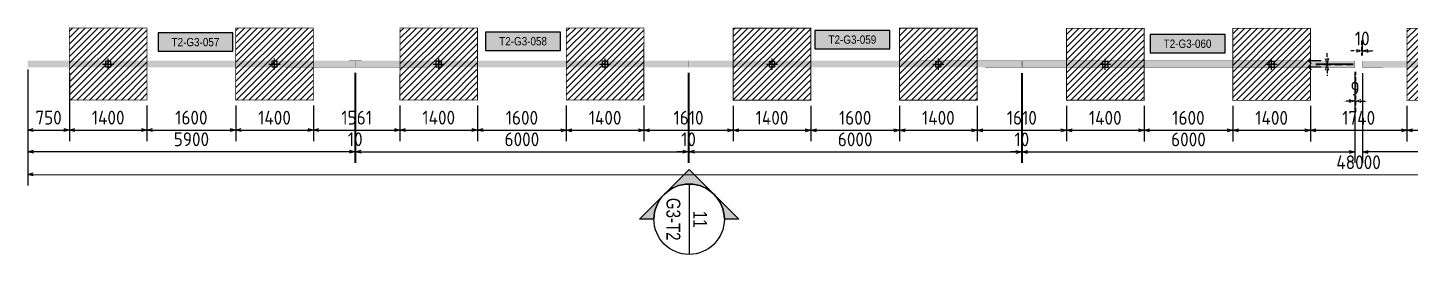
# Model space of a CAD drawing. Header units: centimetres. Extents: x -6122352 to 7132207, y -1694241 to 1947892.
# Drawn here: x 3375899 to 3400833, y 599709 to 603805 of the extents above; entities that cross this region are included whole.
import ezdxf
from ezdxf.enums import TextEntityAlignment as Align

# ---------------------------------------------------------------- set-up
doc = ezdxf.new("R2010")
doc.units = ezdxf.units.CM
doc.header["$MEASUREMENT"] = 0
doc.header["$PDMODE"] = 66
doc.header["$PDSIZE"] = 100
doc.linetypes.add('2. HG-ST XR COL 3A (5V 7V 9V 11V - GF (4M & 5D-E)$0$HIDDEN', pattern=[0.375, 0.25, -0.125])
for name, color, linetype in [('00-MI-DIM', 7, 'Continuous'), ('@MI-FOOTINGS', 7, 'Continuous'), ('@MI-TYPE-02', 6, 'Continuous'), ('PANEL-TAGS', 7, 'Continuous')]:
    doc.layers.add(name, color=color, linetype=linetype)
doc.styles.add('Arial Narrow', font='ARIALN.TTF', dxfattribs={"width": 0.95, "height": 500})
doc.styles.add('PANELTAG_STYLE', font='arial.ttf')
doc.styles.add('Schueco-BEMSTIL', font='isocpeur.ttf', dxfattribs={"width": 0.9})
doc.dimstyles.new('MI- JWC-TXT-2.5 MM', dxfattribs={"dimscale": 1.5, "dimtxt": 2.5, "dimasz": 1, "dimexe": 2, "dimexo": 1, "dimgap": 1, "dimtad": 1, "dimdec": 0, "dimdsep": 46, "dimtxsty": 'Schueco-BEMSTIL', "dimblk": 'OPEN30', "dimcen": 0, "dimdle": 2, "dimclrd": 140, "dimclre": 8, "dimclrt": 40, "dimadec": 0, "dimazin": 2, "dimtfac": 1, "dimtdec": 0, "dimtix": 1, "dimtmove": 2, "dimatfit": 3, "dimldrblk": 'OPEN', "dimfxl": 2, "dimlwd": -1, "dimlwe": -1, "dimarcsym": 0})

# ---------------------------------------------------------------- blocks, each defined once
blk = doc.blocks.new('_Open30')
at = {"color": 0, "linetype": 'ByBlock', "lineweight": -2}
for p, q in [((-1, 0.27), (0, 0)), ((0, 0), (-1, -0.27)), ((0, 0), (-1, 0))]:
    blk.add_line(p, q, dxfattribs=at)
blk = doc.blocks.new('*D1238')
at = {"layer": '00-MI-DIM', "color": 8, "transparency": 16777216}
for p, q in [((436944, -191370), (438571, -191370)), ((436947, -197270), (438570, -197270))]:
    blk.add_line(p, q, dxfattribs=at)
at = {"layer": '00-MI-DIM', "color": 140, "transparency": 16777216}
blk.add_line((438371, -191470), (438370, -197170), dxfattribs=at)
at = {"layer": 'Defpoints', "color": 0, "transparency": 16777216}
for p in [(436844, -191370), (436847, -197270), (438370, -197270)]:
    blk.add_point(p, dxfattribs=at)
at = {"layer": '00-MI-DIM', "color": 140, "transparency": 16777216, "xscale": 100, "yscale": 100, "zscale": 100}
for p, rotation in [((438371, -191370), 89.98973417893167), ((438370, -197270), 269.9897341789317)]:
    blk.add_blockref('_Open30', p, dxfattribs=dict(at, rotation=rotation))
at = {"layer": '00-MI-DIM', "color": 40, "transparency": 16777216, "insert": (438146, -194320), "char_height": 250, "attachment_point": 5, "rotation": 89.9897, "style": 'Schueco-BEMSTIL'}
blk.add_mtext('5900', dxfattribs=at)
blk = doc.blocks.new('_Open')
at = {"color": 0, "linetype": 'ByBlock', "lineweight": -2}
for p, q in [((-1, 0), (0, 0)), ((-1, 0), (0, 0)), ((0, 0), (-1, 0))]:
    blk.add_line(p, q, dxfattribs=at)
blk = doc.blocks.new('*D1239')
at = {"layer": '00-MI-DIM', "color": 140, "transparency": 16777216}
for p, q in [((438371, -191260), (438371, -191160)), ((438371, -191370), (438371, -191360)), ((438371, -191470), (438371, -191570))]:
    blk.add_line(p, q, dxfattribs=at)
at = {"layer": '00-MI-DIM', "color": 8, "transparency": 16777216}
for p, q in [((436944, -191360), (438571, -191360)), ((436944, -191370), (438571, -191370))]:
    blk.add_line(p, q, dxfattribs=at)
at = {"layer": 'Defpoints', "color": 0, "transparency": 16777216}
for p in [(436844, -191360), (436844, -191370), (438371, -191360)]:
    blk.add_point(p, dxfattribs=at)
at = {"layer": '00-MI-DIM', "color": 140, "transparency": 16777216, "xscale": 100, "yscale": 100, "zscale": 100}
for p, rotation in [((438371, -191360), 269.9897341789317), ((438371, -191370), 89.98973417893167)]:
    blk.add_blockref('_Open30', p, dxfattribs=dict(at, rotation=rotation))
at = {"layer": '00-MI-DIM', "color": 40, "transparency": 16777216, "insert": (438146, -191365), "char_height": 250, "attachment_point": 5, "rotation": 89.9897, "style": 'Schueco-BEMSTIL'}
blk.add_mtext('10', dxfattribs=at)
blk = doc.blocks.new('*D1240')
at = {"layer": '00-MI-DIM', "color": 8, "transparency": 16777216}
for p, q in [((436946, -185360), (438572, -185360)), ((436944, -191360), (438571, -191360))]:
    blk.add_line(p, q, dxfattribs=at)
at = {"layer": '00-MI-DIM', "color": 140, "transparency": 16777216}
blk.add_line((438371, -191260), (438372, -185460), dxfattribs=at)
at = {"layer": 'Defpoints', "color": 0, "transparency": 16777216}
for p in [(436846, -185360), (438372, -185360), (436844, -191360)]:
    blk.add_point(p, dxfattribs=at)
at = {"layer": '00-MI-DIM', "color": 140, "transparency": 16777216, "xscale": 100, "yscale": 100, "zscale": 100}
for p, rotation in [((438372, -185360), 89.98973417893167), ((438371, -191360), 269.9897341789317)]:
    blk.add_blockref('_Open30', p, dxfattribs=dict(at, rotation=rotation))
at = {"layer": '00-MI-DIM', "color": 40, "transparency": 16777216, "insert": (438147, -188360), "char_height": 250, "attachment_point": 5, "rotation": 89.9897, "style": 'Schueco-BEMSTIL'}
blk.add_mtext('6000', dxfattribs=at)
blk = doc.blocks.new('*D1241')
at = {"layer": '00-MI-DIM', "color": 140, "transparency": 16777216}
for p, q in [((438372, -185250), (438372, -185150)), ((438372, -185360), (438372, -185350)), ((438372, -185460), (438372, -185560))]:
    blk.add_line(p, q, dxfattribs=at)
at = {"layer": '00-MI-DIM', "color": 8, "transparency": 16777216}
for p, q in [((436946, -185350), (438572, -185350)), ((436946, -185360), (438572, -185360))]:
    blk.add_line(p, q, dxfattribs=at)
at = {"layer": 'Defpoints', "color": 0, "transparency": 16777216}
for p in [(436846, -185350), (436846, -185360), (438372, -185350)]:
    blk.add_point(p, dxfattribs=at)
at = {"layer": '00-MI-DIM', "color": 140, "transparency": 16777216, "xscale": 100, "yscale": 100, "zscale": 100}
for p, rotation in [((438372, -185350), 269.9897341789317), ((438372, -185360), 89.98973417893167)]:
    blk.add_blockref('_Open30', p, dxfattribs=dict(at, rotation=rotation))
at = {"layer": '00-MI-DIM', "color": 40, "transparency": 16777216, "insert": (438147, -185355), "char_height": 250, "attachment_point": 5, "rotation": 89.9897, "style": 'Schueco-BEMSTIL'}
blk.add_mtext('10', dxfattribs=at)
blk = doc.blocks.new('*D1242')
at = {"layer": '00-MI-DIM', "color": 8, "transparency": 16777216}
for p, q in [((436949, -179350), (438573, -179350)), ((436946, -185350), (438572, -185350))]:
    blk.add_line(p, q, dxfattribs=at)
at = {"layer": '00-MI-DIM', "color": 140, "transparency": 16777216}
blk.add_line((438372, -185250), (438373, -179450), dxfattribs=at)
at = {"layer": 'Defpoints', "color": 0, "transparency": 16777216}
for p in [(436849, -179350), (438373, -179350), (436846, -185350)]:
    blk.add_point(p, dxfattribs=at)
at = {"layer": '00-MI-DIM', "color": 140, "transparency": 16777216, "xscale": 100, "yscale": 100, "zscale": 100}
for p, rotation in [((438373, -179350), 89.98973417893167), ((438372, -185350), 269.9897341789317)]:
    blk.add_blockref('_Open30', p, dxfattribs=dict(at, rotation=rotation))
at = {"layer": '00-MI-DIM', "color": 40, "transparency": 16777216, "insert": (438148, -182350), "char_height": 250, "attachment_point": 5, "rotation": 89.9897, "style": 'Schueco-BEMSTIL'}
blk.add_mtext('6000', dxfattribs=at)
blk = doc.blocks.new('*D1243')
at = {"layer": '00-MI-DIM', "color": 140, "transparency": 16777216}
for p, q in [((438373, -179240), (438373, -179140)), ((438373, -179350), (438373, -179340)), ((438373, -179450), (438373, -179550))]:
    blk.add_line(p, q, dxfattribs=at)
at = {"layer": '00-MI-DIM', "color": 8, "transparency": 16777216}
for p, q in [((436949, -179340), (438573, -179340)), ((436949, -179350), (438573, -179350))]:
    blk.add_line(p, q, dxfattribs=at)
at = {"layer": 'Defpoints', "color": 0, "transparency": 16777216}
for p in [(436849, -179340), (436849, -179350), (438373, -179340)]:
    blk.add_point(p, dxfattribs=at)
at = {"layer": '00-MI-DIM', "color": 140, "transparency": 16777216, "xscale": 100, "yscale": 100, "zscale": 100}
for p, rotation in [((438373, -179340), 269.9897341789317), ((438373, -179350), 89.98973417893167)]:
    blk.add_blockref('_Open30', p, dxfattribs=dict(at, rotation=rotation))
at = {"layer": '00-MI-DIM', "color": 40, "transparency": 16777216, "insert": (438148, -179345), "char_height": 250, "attachment_point": 5, "rotation": 89.9897, "style": 'Schueco-BEMSTIL'}
blk.add_mtext('10', dxfattribs=at)
blk = doc.blocks.new('*D1244')
at = {"layer": '00-MI-DIM', "color": 8, "transparency": 16777216}
for p, q in [((436951, -173340), (438574, -173340)), ((436949, -179340), (438573, -179340))]:
    blk.add_line(p, q, dxfattribs=at)
at = {"layer": '00-MI-DIM', "color": 140, "transparency": 16777216}
blk.add_line((438373, -179240), (438374, -173440), dxfattribs=at)
at = {"layer": 'Defpoints', "color": 0, "transparency": 16777216}
for p in [(436851, -173340), (438374, -173340), (436849, -179340)]:
    blk.add_point(p, dxfattribs=at)
at = {"layer": '00-MI-DIM', "color": 140, "transparency": 16777216, "xscale": 100, "yscale": 100, "zscale": 100}
for p, rotation in [((438374, -173340), 89.98973417893167), ((438373, -179340), 269.9897341789317)]:
    blk.add_blockref('_Open30', p, dxfattribs=dict(at, rotation=rotation))
at = {"layer": '00-MI-DIM', "color": 40, "transparency": 16777216, "insert": (438149, -176340), "char_height": 250, "attachment_point": 5, "rotation": 89.9897, "style": 'Schueco-BEMSTIL'}
blk.add_mtext('6000', dxfattribs=at)
blk = doc.blocks.new('*D1245')
at = {"layer": '00-MI-DIM', "color": 8, "transparency": 16777216}
for p, q in [((436952, -167200), (438575, -167201)), ((436951, -173200), (438574, -173201))]:
    blk.add_line(p, q, dxfattribs=at)
at = {"layer": '00-MI-DIM', "color": 140, "transparency": 16777216}
blk.add_line((438375, -167301), (438374, -173101), dxfattribs=at)
at = {"layer": 'Defpoints', "color": 0, "transparency": 16777216}
for p in [(436852, -167200), (436851, -173200), (438374, -173201)]:
    blk.add_point(p, dxfattribs=at)
at = {"layer": '00-MI-DIM', "color": 140, "transparency": 16777216, "xscale": 100, "yscale": 100, "zscale": 100}
for p, rotation in [((438375, -167201), 89.98973417893167), ((438374, -173201), 269.9897341789317)]:
    blk.add_blockref('_Open30', p, dxfattribs=dict(at, rotation=rotation))
at = {"layer": '00-MI-DIM', "color": 40, "transparency": 16777216, "insert": (438150, -170200), "char_height": 250, "attachment_point": 5, "rotation": 89.9897, "style": 'Schueco-BEMSTIL'}
blk.add_mtext('6000', dxfattribs=at)
blk = doc.blocks.new('*D1252')
at = {"layer": '00-MI-DIM', "color": 8, "transparency": 16777216}
for p, q in [((436895, -149271), (438991, -149272)), ((436887, -197272), (438982, -197272))]:
    blk.add_line(p, q, dxfattribs=at)
at = {"layer": '00-MI-DIM', "color": 140, "transparency": 16777216}
blk.add_line((438782, -197172), (438791, -149372), dxfattribs=at)
at = {"layer": 'Defpoints', "color": 0, "transparency": 16777216}
for p in [(436795, -149271), (438791, -149272), (436787, -197272)]:
    blk.add_point(p, dxfattribs=at)
at = {"layer": '00-MI-DIM', "color": 140, "transparency": 16777216, "xscale": 100, "yscale": 100, "zscale": 100}
for p, rotation in [((438791, -149272), 89.98973417893167), ((438782, -197272), 269.9897341789317)]:
    blk.add_blockref('_Open30', p, dxfattribs=dict(at, rotation=rotation))
at = {"layer": '00-MI-DIM', "color": 40, "transparency": 16777216, "insert": (438561, -173272), "char_height": 250, "attachment_point": 5, "rotation": 89.9897, "style": 'Schueco-BEMSTIL'}
blk.add_mtext('48000', dxfattribs=at)
blk = doc.blocks.new('T2-FOOTING PLAN')
at = {"layer": '@MI-FOOTINGS', "transparency": 33554679}
h = blk.add_hatch(dxfattribs=at)
h.set_pattern_fill('ANSI31', color=8, scale=650)
h.paths.add_polyline_path([(-700, 650), (700, 650), (700, -650), (-700, -650)])
at = {"layer": '@MI-FOOTINGS', "color": 160, "true_color": 0x3340f0, "const_width": 15}
blk.add_lwpolyline([(-700, 650), (700, 650), (700, -650), (-700, -650)], close=True, dxfattribs=at)
at = {"layer": '@MI-FOOTINGS', "color": 30}
blk.add_point((0, 0), dxfattribs=at)
blk = doc.blocks.new('*D1219')
at = {"layer": '00-MI-DIM', "color": 8, "transparency": 16777216}
for p, q in [((436946, -196521), (438180, -196521)), ((436887, -197271), (438180, -197271))]:
    blk.add_line(p, q, dxfattribs=at)
at = {"layer": '00-MI-DIM', "color": 140, "transparency": 16777216}
blk.add_line((437980, -197171), (437980, -196621), dxfattribs=at)
at = {"layer": 'Defpoints', "color": 0, "transparency": 16777216}
for p in [(436846, -196521), (437980, -196521), (436787, -197271)]:
    blk.add_point(p, dxfattribs=at)
at = {"layer": '00-MI-DIM', "color": 140, "transparency": 16777216, "xscale": 100, "yscale": 100, "zscale": 100}
for p, rotation in [((437980, -196521), 89.98973417893167), ((437980, -197271), 269.9897341789317)]:
    blk.add_blockref('_Open30', p, dxfattribs=dict(at, rotation=rotation))
at = {"layer": '00-MI-DIM', "color": 40, "transparency": 16777216, "insert": (437755, -196896), "char_height": 250, "attachment_point": 5, "rotation": 89.9897, "style": 'Schueco-BEMSTIL'}
blk.add_mtext('750', dxfattribs=at)
blk = doc.blocks.new('*D1220')
at = {"layer": '00-MI-DIM', "color": 8, "transparency": 16777216}
for p, q in [((437537, -195121), (438180, -195121)), ((436946, -196521), (438180, -196521))]:
    blk.add_line(p, q, dxfattribs=at)
at = {"layer": '00-MI-DIM', "color": 140, "transparency": 16777216}
blk.add_line((437980, -196421), (437980, -195221), dxfattribs=at)
at = {"layer": 'Defpoints', "color": 0, "transparency": 16777216}
for p in [(437437, -195121), (437980, -195121), (436846, -196521)]:
    blk.add_point(p, dxfattribs=at)
at = {"layer": '00-MI-DIM', "color": 140, "transparency": 16777216, "xscale": 100, "yscale": 100, "zscale": 100}
for p, rotation in [((437980, -195121), 89.98973417893167), ((437980, -196521), 269.9897341789317)]:
    blk.add_blockref('_Open30', p, dxfattribs=dict(at, rotation=rotation))
at = {"layer": '00-MI-DIM', "color": 40, "transparency": 16777216, "insert": (437755, -195821), "char_height": 250, "attachment_point": 5, "rotation": 89.9897, "style": 'Schueco-BEMSTIL'}
blk.add_mtext('1400', dxfattribs=at)
blk = doc.blocks.new('*D1221')
at = {"layer": '00-MI-DIM', "color": 8, "transparency": 16777216}
for p, q in [((437537, -193521), (438181, -193521)), ((437537, -195121), (438180, -195121))]:
    blk.add_line(p, q, dxfattribs=at)
at = {"layer": '00-MI-DIM', "color": 140, "transparency": 16777216}
blk.add_line((437980, -195021), (437981, -193621), dxfattribs=at)
at = {"layer": 'Defpoints', "color": 0, "transparency": 16777216}
for p in [(437437, -193521), (437981, -193521), (437437, -195121)]:
    blk.add_point(p, dxfattribs=at)
at = {"layer": '00-MI-DIM', "color": 140, "transparency": 16777216, "xscale": 100, "yscale": 100, "zscale": 100}
for p, rotation in [((437981, -193521), 89.98973417893167), ((437980, -195121), 269.9897341789317)]:
    blk.add_blockref('_Open30', p, dxfattribs=dict(at, rotation=rotation))
at = {"layer": '00-MI-DIM', "color": 40, "transparency": 16777216, "insert": (437755, -194321), "char_height": 250, "attachment_point": 5, "rotation": 89.9897, "style": 'Schueco-BEMSTIL'}
blk.add_mtext('1600', dxfattribs=at)
blk = doc.blocks.new('*D1222')
at = {"layer": '00-MI-DIM', "color": 8, "transparency": 16777216}
for p, q in [((437537, -192121), (438181, -192121)), ((437537, -193521), (438181, -193521))]:
    blk.add_line(p, q, dxfattribs=at)
at = {"layer": '00-MI-DIM', "color": 140, "transparency": 16777216}
blk.add_line((437981, -193421), (437981, -192221), dxfattribs=at)
at = {"layer": 'Defpoints', "color": 0, "transparency": 16777216}
for p in [(437437, -192121), (437981, -192121), (437437, -193521)]:
    blk.add_point(p, dxfattribs=at)
at = {"layer": '00-MI-DIM', "color": 140, "transparency": 16777216, "xscale": 100, "yscale": 100, "zscale": 100}
for p, rotation in [((437981, -192121), 89.98973417893167), ((437981, -193521), 269.9897341789317)]:
    blk.add_blockref('_Open30', p, dxfattribs=dict(at, rotation=rotation))
at = {"layer": '00-MI-DIM', "color": 40, "transparency": 16777216, "insert": (437756, -192821), "char_height": 250, "attachment_point": 5, "rotation": 89.9897, "style": 'Schueco-BEMSTIL'}
blk.add_mtext('1400', dxfattribs=at)
blk = doc.blocks.new('*D1223')
at = {"layer": '00-MI-DIM', "color": 8, "transparency": 16777216}
for p, q in [((437537, -190560), (438181, -190560)), ((437537, -192121), (438181, -192121))]:
    blk.add_line(p, q, dxfattribs=at)
at = {"layer": '00-MI-DIM', "color": 140, "transparency": 16777216}
blk.add_line((437981, -192021), (437981, -190660), dxfattribs=at)
at = {"layer": 'Defpoints', "color": 0, "transparency": 16777216}
for p in [(437437, -190560), (437981, -190560), (437437, -192121)]:
    blk.add_point(p, dxfattribs=at)
at = {"layer": '00-MI-DIM', "color": 140, "transparency": 16777216, "xscale": 100, "yscale": 100, "zscale": 100}
for p, rotation in [((437981, -190560), 89.98973417893167), ((437981, -192121), 269.9897341789317)]:
    blk.add_blockref('_Open30', p, dxfattribs=dict(at, rotation=rotation))
at = {"layer": '00-MI-DIM', "color": 40, "transparency": 16777216, "insert": (437756, -191340), "char_height": 250, "attachment_point": 5, "rotation": 89.9897, "style": 'Schueco-BEMSTIL'}
blk.add_mtext('1561', dxfattribs=at)
blk = doc.blocks.new('*D1224')
at = {"layer": '00-MI-DIM', "color": 8, "transparency": 16777216}
for p, q in [((437537, -189160), (438180, -189160)), ((437537, -190560), (438180, -190560))]:
    blk.add_line(p, q, dxfattribs=at)
at = {"layer": '00-MI-DIM', "color": 140, "transparency": 16777216}
blk.add_line((437980, -190460), (437980, -189260), dxfattribs=at)
at = {"layer": 'Defpoints', "color": 0, "transparency": 16777216}
for p in [(437437, -189160), (437980, -189160), (437437, -190560)]:
    blk.add_point(p, dxfattribs=at)
at = {"layer": '00-MI-DIM', "color": 140, "transparency": 16777216, "xscale": 100, "yscale": 100, "zscale": 100}
for p, rotation in [((437980, -189160), 89.98973417893167), ((437980, -190560), 269.9897341789317)]:
    blk.add_blockref('_Open30', p, dxfattribs=dict(at, rotation=rotation))
at = {"layer": '00-MI-DIM', "color": 40, "transparency": 16777216, "insert": (437755, -189860), "char_height": 250, "attachment_point": 5, "rotation": 89.9897, "style": 'Schueco-BEMSTIL'}
blk.add_mtext('1400', dxfattribs=at)
blk = doc.blocks.new('*D1225')
at = {"layer": '00-MI-DIM', "color": 8, "transparency": 16777216}
for p, q in [((437537, -187560), (438182, -187560)), ((437537, -189160), (438181, -189160))]:
    blk.add_line(p, q, dxfattribs=at)
at = {"layer": '00-MI-DIM', "color": 140, "transparency": 16777216}
blk.add_line((437981, -189060), (437982, -187660), dxfattribs=at)
at = {"layer": 'Defpoints', "color": 0, "transparency": 16777216}
for p in [(437437, -187560), (437982, -187560), (437437, -189160)]:
    blk.add_point(p, dxfattribs=at)
at = {"layer": '00-MI-DIM', "color": 140, "transparency": 16777216, "xscale": 100, "yscale": 100, "zscale": 100}
for p, rotation in [((437982, -187560), 89.98973417893167), ((437981, -189160), 269.9897341789317)]:
    blk.add_blockref('_Open30', p, dxfattribs=dict(at, rotation=rotation))
at = {"layer": '00-MI-DIM', "color": 40, "transparency": 16777216, "insert": (437757, -188360), "char_height": 250, "attachment_point": 5, "rotation": 89.9897, "style": 'Schueco-BEMSTIL'}
blk.add_mtext('1600', dxfattribs=at)
blk = doc.blocks.new('*D1226')
at = {"layer": '00-MI-DIM', "color": 8, "transparency": 16777216}
for p, q in [((437537, -186160), (438182, -186160)), ((437537, -187560), (438182, -187560))]:
    blk.add_line(p, q, dxfattribs=at)
at = {"layer": '00-MI-DIM', "color": 140, "transparency": 16777216}
blk.add_line((437982, -187460), (437982, -186260), dxfattribs=at)
at = {"layer": 'Defpoints', "color": 0, "transparency": 16777216}
for p in [(437437, -186160), (437982, -186160), (437437, -187560)]:
    blk.add_point(p, dxfattribs=at)
at = {"layer": '00-MI-DIM', "color": 140, "transparency": 16777216, "xscale": 100, "yscale": 100, "zscale": 100}
for p, rotation in [((437982, -186160), 89.98973417893167), ((437982, -187560), 269.9897341789317)]:
    blk.add_blockref('_Open30', p, dxfattribs=dict(at, rotation=rotation))
at = {"layer": '00-MI-DIM', "color": 40, "transparency": 16777216, "insert": (437757, -186860), "char_height": 250, "attachment_point": 5, "rotation": 89.9897, "style": 'Schueco-BEMSTIL'}
blk.add_mtext('1400', dxfattribs=at)
blk = doc.blocks.new('*D1227')
at = {"layer": '00-MI-DIM', "color": 8, "transparency": 16777216}
for p, q in [((437539, -184550), (438182, -184550)), ((437537, -186160), (438182, -186160))]:
    blk.add_line(p, q, dxfattribs=at)
at = {"layer": '00-MI-DIM', "color": 140, "transparency": 16777216}
blk.add_line((437982, -186060), (437982, -184650), dxfattribs=at)
at = {"layer": 'Defpoints', "color": 0, "transparency": 16777216}
for p in [(437439, -184550), (437982, -184550), (437437, -186160)]:
    blk.add_point(p, dxfattribs=at)
at = {"layer": '00-MI-DIM', "color": 140, "transparency": 16777216, "xscale": 100, "yscale": 100, "zscale": 100}
for p, rotation in [((437982, -184550), 89.98973417893167), ((437982, -186160), 269.9897341789317)]:
    blk.add_blockref('_Open30', p, dxfattribs=dict(at, rotation=rotation))
at = {"layer": '00-MI-DIM', "color": 40, "transparency": 16777216, "insert": (437757, -185355), "char_height": 250, "attachment_point": 5, "rotation": 89.9897, "style": 'Schueco-BEMSTIL'}
blk.add_mtext('1610', dxfattribs=at)
blk = doc.blocks.new('*D1228')
at = {"layer": '00-MI-DIM', "color": 8, "transparency": 16777216}
for p, q in [((437539, -183150), (438182, -183150)), ((437539, -184550), (438182, -184550))]:
    blk.add_line(p, q, dxfattribs=at)
at = {"layer": '00-MI-DIM', "color": 140, "transparency": 16777216}
blk.add_line((437982, -184450), (437982, -183250), dxfattribs=at)
at = {"layer": 'Defpoints', "color": 0, "transparency": 16777216}
for p in [(437439, -183150), (437982, -183150), (437439, -184550)]:
    blk.add_point(p, dxfattribs=at)
at = {"layer": '00-MI-DIM', "color": 140, "transparency": 16777216, "xscale": 100, "yscale": 100, "zscale": 100}
for p, rotation in [((437982, -183150), 89.98973417893167), ((437982, -184550), 269.9897341789317)]:
    blk.add_blockref('_Open30', p, dxfattribs=dict(at, rotation=rotation))
at = {"layer": '00-MI-DIM', "color": 40, "transparency": 16777216, "insert": (437757, -183850), "char_height": 250, "attachment_point": 5, "rotation": 89.9897, "style": 'Schueco-BEMSTIL'}
blk.add_mtext('1400', dxfattribs=at)
blk = doc.blocks.new('*D1229')
at = {"layer": '00-MI-DIM', "color": 8, "transparency": 16777216}
for p, q in [((437539, -181550), (438183, -181550)), ((437539, -183150), (438182, -183150))]:
    blk.add_line(p, q, dxfattribs=at)
at = {"layer": '00-MI-DIM', "color": 140, "transparency": 16777216}
blk.add_line((437982, -183050), (437983, -181650), dxfattribs=at)
at = {"layer": 'Defpoints', "color": 0, "transparency": 16777216}
for p in [(437439, -181550), (437983, -181550), (437439, -183150)]:
    blk.add_point(p, dxfattribs=at)
at = {"layer": '00-MI-DIM', "color": 140, "transparency": 16777216, "xscale": 100, "yscale": 100, "zscale": 100}
for p, rotation in [((437983, -181550), 89.98973417893167), ((437982, -183150), 269.9897341789317)]:
    blk.add_blockref('_Open30', p, dxfattribs=dict(at, rotation=rotation))
at = {"layer": '00-MI-DIM', "color": 40, "transparency": 16777216, "insert": (437758, -182350), "char_height": 250, "attachment_point": 5, "rotation": 89.9897, "style": 'Schueco-BEMSTIL'}
blk.add_mtext('1600', dxfattribs=at)
blk = doc.blocks.new('*D1230')
at = {"layer": '00-MI-DIM', "color": 8, "transparency": 16777216}
for p, q in [((437540, -180150), (438183, -180150)), ((437539, -181550), (438183, -181550))]:
    blk.add_line(p, q, dxfattribs=at)
at = {"layer": '00-MI-DIM', "color": 140, "transparency": 16777216}
blk.add_line((437983, -181450), (437983, -180250), dxfattribs=at)
at = {"layer": 'Defpoints', "color": 0, "transparency": 16777216}
for p in [(437440, -180150), (437983, -180150), (437439, -181550)]:
    blk.add_point(p, dxfattribs=at)
at = {"layer": '00-MI-DIM', "color": 140, "transparency": 16777216, "xscale": 100, "yscale": 100, "zscale": 100}
for p, rotation in [((437983, -180150), 89.98973417893167), ((437983, -181550), 269.9897341789317)]:
    blk.add_blockref('_Open30', p, dxfattribs=dict(at, rotation=rotation))
at = {"layer": '00-MI-DIM', "color": 40, "transparency": 16777216, "insert": (437758, -180850), "char_height": 250, "attachment_point": 5, "rotation": 89.9897, "style": 'Schueco-BEMSTIL'}
blk.add_mtext('1400', dxfattribs=at)
blk = doc.blocks.new('*D1231')
at = {"layer": '00-MI-DIM', "color": 8, "transparency": 16777216}
for p, q in [((437541, -178540), (438183, -178540)), ((437540, -180150), (438183, -180150))]:
    blk.add_line(p, q, dxfattribs=at)
at = {"layer": '00-MI-DIM', "color": 140, "transparency": 16777216}
blk.add_line((437983, -180050), (437983, -178640), dxfattribs=at)
at = {"layer": 'Defpoints', "color": 0, "transparency": 16777216}
for p in [(437441, -178540), (437983, -178540), (437440, -180150)]:
    blk.add_point(p, dxfattribs=at)
at = {"layer": '00-MI-DIM', "color": 140, "transparency": 16777216, "xscale": 100, "yscale": 100, "zscale": 100}
for p, rotation in [((437983, -178540), 89.98973417893167), ((437983, -180150), 269.9897341789317)]:
    blk.add_blockref('_Open30', p, dxfattribs=dict(at, rotation=rotation))
at = {"layer": '00-MI-DIM', "color": 40, "transparency": 16777216, "insert": (437758, -179345), "char_height": 250, "attachment_point": 5, "rotation": 89.9897, "style": 'Schueco-BEMSTIL'}
blk.add_mtext('1610', dxfattribs=at)
blk = doc.blocks.new('*D1232')
at = {"layer": '00-MI-DIM', "color": 8, "transparency": 16777216}
for p, q in [((437541, -177140), (438184, -177140)), ((437541, -178540), (438183, -178540))]:
    blk.add_line(p, q, dxfattribs=at)
at = {"layer": '00-MI-DIM', "color": 140, "transparency": 16777216}
blk.add_line((437983, -178440), (437984, -177240), dxfattribs=at)
at = {"layer": 'Defpoints', "color": 0, "transparency": 16777216}
for p in [(437441, -177140), (437984, -177140), (437441, -178540)]:
    blk.add_point(p, dxfattribs=at)
at = {"layer": '00-MI-DIM', "color": 140, "transparency": 16777216, "xscale": 100, "yscale": 100, "zscale": 100}
for p, rotation in [((437984, -177140), 89.98973417893167), ((437983, -178540), 269.9897341789317)]:
    blk.add_blockref('_Open30', p, dxfattribs=dict(at, rotation=rotation))
at = {"layer": '00-MI-DIM', "color": 40, "transparency": 16777216, "insert": (437758, -177840), "char_height": 250, "attachment_point": 5, "rotation": 89.9897, "style": 'Schueco-BEMSTIL'}
blk.add_mtext('1400', dxfattribs=at)
blk = doc.blocks.new('*D1233')
at = {"layer": '00-MI-DIM', "color": 8, "transparency": 16777216}
for p, q in [((437541, -175540), (438184, -175540)), ((437541, -177140), (438184, -177140))]:
    blk.add_line(p, q, dxfattribs=at)
at = {"layer": '00-MI-DIM', "color": 140, "transparency": 16777216}
blk.add_line((437984, -177040), (437984, -175640), dxfattribs=at)
at = {"layer": 'Defpoints', "color": 0, "transparency": 16777216}
for p in [(437441, -175540), (437984, -175540), (437441, -177140)]:
    blk.add_point(p, dxfattribs=at)
at = {"layer": '00-MI-DIM', "color": 140, "transparency": 16777216, "xscale": 100, "yscale": 100, "zscale": 100}
for p, rotation in [((437984, -175540), 89.98973417893167), ((437984, -177140), 269.9897341789317)]:
    blk.add_blockref('_Open30', p, dxfattribs=dict(at, rotation=rotation))
at = {"layer": '00-MI-DIM', "color": 40, "transparency": 16777216, "insert": (437759, -176340), "char_height": 250, "attachment_point": 5, "rotation": 89.9897, "style": 'Schueco-BEMSTIL'}
blk.add_mtext('1600', dxfattribs=at)
blk = doc.blocks.new('*D1234')
at = {"layer": '00-MI-DIM', "color": 8, "transparency": 16777216}
for p, q in [((437542, -174140), (438184, -174140)), ((437541, -175540), (438184, -175540))]:
    blk.add_line(p, q, dxfattribs=at)
at = {"layer": '00-MI-DIM', "color": 140, "transparency": 16777216}
blk.add_line((437984, -175440), (437984, -174240), dxfattribs=at)
at = {"layer": 'Defpoints', "color": 0, "transparency": 16777216}
for p in [(437442, -174140), (437984, -174140), (437441, -175540)]:
    blk.add_point(p, dxfattribs=at)
at = {"layer": '00-MI-DIM', "color": 140, "transparency": 16777216, "xscale": 100, "yscale": 100, "zscale": 100}
for p, rotation in [((437984, -174140), 89.98973417893167), ((437984, -175540), 269.9897341789317)]:
    blk.add_blockref('_Open30', p, dxfattribs=dict(at, rotation=rotation))
at = {"layer": '00-MI-DIM', "color": 40, "transparency": 16777216, "insert": (437759, -174840), "char_height": 250, "attachment_point": 5, "rotation": 89.9897, "style": 'Schueco-BEMSTIL'}
blk.add_mtext('1400', dxfattribs=at)
blk = doc.blocks.new('*D1235')
at = {"layer": '00-MI-DIM', "color": 8, "transparency": 16777216}
for p, q in [((437543, -172400), (438184, -172400)), ((437542, -174140), (438184, -174140))]:
    blk.add_line(p, q, dxfattribs=at)
at = {"layer": '00-MI-DIM', "color": 140, "transparency": 16777216}
blk.add_line((437984, -174040), (437984, -172500), dxfattribs=at)
at = {"layer": 'Defpoints', "color": 0, "transparency": 16777216}
for p in [(437443, -172400), (437984, -172400), (437442, -174140)]:
    blk.add_point(p, dxfattribs=at)
at = {"layer": '00-MI-DIM', "color": 140, "transparency": 16777216, "xscale": 100, "yscale": 100, "zscale": 100}
for p, rotation in [((437984, -172400), 89.98973417893167), ((437984, -174140), 269.9897341789317)]:
    blk.add_blockref('_Open30', p, dxfattribs=dict(at, rotation=rotation))
at = {"layer": '00-MI-DIM', "color": 40, "transparency": 16777216, "insert": (437759, -173270), "char_height": 250, "attachment_point": 5, "rotation": 89.9897, "style": 'Schueco-BEMSTIL'}
blk.add_mtext('1740', dxfattribs=at)
blk = doc.blocks.new('*D1236')
at = {"layer": '00-MI-DIM', "color": 8, "transparency": 16777216}
for p, q in [((437543, -171000), (438185, -171000)), ((437543, -172400), (438184, -172400))]:
    blk.add_line(p, q, dxfattribs=at)
at = {"layer": '00-MI-DIM', "color": 140, "transparency": 16777216}
blk.add_line((437984, -172300), (437985, -171100), dxfattribs=at)
at = {"layer": 'Defpoints', "color": 0, "transparency": 16777216}
for p in [(437443, -171000), (437985, -171000), (437443, -172400)]:
    blk.add_point(p, dxfattribs=at)
at = {"layer": '00-MI-DIM', "color": 140, "transparency": 16777216, "xscale": 100, "yscale": 100, "zscale": 100}
for p, rotation in [((437985, -171000), 89.98973417893167), ((437984, -172400), 269.9897341789317)]:
    blk.add_blockref('_Open30', p, dxfattribs=dict(at, rotation=rotation))
at = {"layer": '00-MI-DIM', "color": 40, "transparency": 16777216, "insert": (437760, -171700), "char_height": 250, "attachment_point": 5, "rotation": 89.9897, "style": 'Schueco-BEMSTIL'}
blk.add_mtext('1400', dxfattribs=at)
blk = doc.blocks.new('*D1999')
at = {"layer": 'Defpoints', "color": 0, "linetype": '2. HG-ST XR COL 3A (5V 7V 9V 11V - GF (4M & 5D-E)$0$HIDDEN', "transparency": 16777216}
for p in [(3399331, 603136), (3399901, 603146), (3399901, 603136)]:
    blk.add_point(p, dxfattribs=at)
at = {"layer": 'PANEL-TAGS', "color": 140, "linetype": '2. HG-ST XR COL 3A (5V 7V 9V 11V - GF (4M & 5D-E)$0$HIDDEN', "transparency": 16777216}
for p, q in [((3399331, 603246), (3399331, 603346)), ((3399331, 603146), (3399331, 603136)), ((3399331, 603036), (3399331, 602936))]:
    blk.add_line(p, q, dxfattribs=at)
at = {"layer": 'PANEL-TAGS', "color": 8, "transparency": 16777216}
blk.add_line((3399801, 603146), (3399131, 603146), dxfattribs=at)
at = {"layer": 'PANEL-TAGS', "color": 8, "linetype": '2. HG-ST XR COL 3A (5V 7V 9V 11V - GF (4M & 5D-E)$0$HIDDEN', "transparency": 16777216}
blk.add_line((3399801, 603136), (3399131, 603136), dxfattribs=at)
at = {"layer": 'PANEL-TAGS', "color": 140, "linetype": '2. HG-ST XR COL 3A (5V 7V 9V 11V - GF (4M & 5D-E)$0$HIDDEN', "transparency": 16777216, "xscale": 100, "yscale": 100, "zscale": 100}
for p, rotation in [((3399331, 603146), 270), ((3399331, 603136), 90)]:
    blk.add_blockref('_Open30', p, dxfattribs=dict(at, rotation=rotation))
at = {"layer": 'PANEL-TAGS', "color": 40, "linetype": '2. HG-ST XR COL 3A (5V 7V 9V 11V - GF (4M & 5D-E)$0$HIDDEN', "transparency": 16777216, "insert": (3399106, 603141), "char_height": 250, "attachment_point": 5, "rotation": 90, "style": 'Schueco-BEMSTIL'}
blk.add_mtext('11', dxfattribs=at)
blk = doc.blocks.new('*D2000')
at = {"layer": 'Defpoints', "color": 0, "linetype": '2. HG-ST XR COL 3A (5V 7V 9V 11V - GF (4M & 5D-E)$0$HIDDEN', "transparency": 16777216}
for p in [(3399961, 603385), (3399961, 603203), (3399971, 603203)]:
    blk.add_point(p, dxfattribs=at)
at = {"layer": 'PANEL-TAGS', "color": 8, "linetype": '2. HG-ST XR COL 3A (5V 7V 9V 11V - GF (4M & 5D-E)$0$HIDDEN', "transparency": 16777216}
blk.add_line((3399961, 603303), (3399961, 603585), dxfattribs=at)
at = {"layer": 'PANEL-TAGS', "color": 8, "transparency": 16777216}
blk.add_line((3399971, 603303), (3399971, 603585), dxfattribs=at)
at = {"layer": 'PANEL-TAGS', "color": 140, "linetype": '2. HG-ST XR COL 3A (5V 7V 9V 11V - GF (4M & 5D-E)$0$HIDDEN', "transparency": 16777216}
for p, q in [((3399861, 603385), (3399761, 603385)), ((3399971, 603385), (3399961, 603385)), ((3400071, 603385), (3400171, 603385))]:
    blk.add_line(p, q, dxfattribs=at)
at = {"layer": 'PANEL-TAGS', "color": 140, "linetype": '2. HG-ST XR COL 3A (5V 7V 9V 11V - GF (4M & 5D-E)$0$HIDDEN', "transparency": 16777216, "xscale": 100, "yscale": 100, "zscale": 100}
blk.add_blockref('_Open30', (3399961, 603385), dxfattribs=at)
at = {"layer": 'PANEL-TAGS', "color": 140, "linetype": '2. HG-ST XR COL 3A (5V 7V 9V 11V - GF (4M & 5D-E)$0$HIDDEN', "transparency": 16777216, "xscale": 100, "yscale": 100, "zscale": 100, "rotation": 180}
blk.add_blockref('_Open30', (3399971, 603385), dxfattribs=at)
at = {"layer": 'PANEL-TAGS', "color": 40, "linetype": '2. HG-ST XR COL 3A (5V 7V 9V 11V - GF (4M & 5D-E)$0$HIDDEN', "transparency": 16777216, "insert": (3399966, 603610), "char_height": 250, "attachment_point": 5, "style": 'Schueco-BEMSTIL'}
blk.add_mtext('10', dxfattribs=at)
blk = doc.blocks.new('*D2001')
at = {"layer": 'Defpoints', "color": 0, "linetype": '2. HG-ST XR COL 3A (5V 7V 9V 11V - GF (4M & 5D-E)$0$HIDDEN', "transparency": 16777216}
for p in [(3399832, 603104), (3399841, 603104), (3399841, 602479)]:
    blk.add_point(p, dxfattribs=at)
at = {"layer": 'PANEL-TAGS', "color": 8, "transparency": 16777216}
blk.add_line((3399832, 603004), (3399832, 602279), dxfattribs=at)
at = {"layer": 'PANEL-TAGS', "color": 8, "linetype": '2. HG-ST XR COL 3A (5V 7V 9V 11V - GF (4M & 5D-E)$0$HIDDEN', "transparency": 16777216}
blk.add_line((3399841, 603004), (3399841, 602279), dxfattribs=at)
at = {"layer": 'PANEL-TAGS', "color": 140, "linetype": '2. HG-ST XR COL 3A (5V 7V 9V 11V - GF (4M & 5D-E)$0$HIDDEN', "transparency": 16777216}
for p, q in [((3399732, 602479), (3399632, 602479)), ((3399832, 602479), (3399841, 602479)), ((3399941, 602479), (3400041, 602479))]:
    blk.add_line(p, q, dxfattribs=at)
at = {"layer": 'PANEL-TAGS', "color": 140, "linetype": '2. HG-ST XR COL 3A (5V 7V 9V 11V - GF (4M & 5D-E)$0$HIDDEN', "transparency": 16777216, "xscale": 100, "yscale": 100, "zscale": 100}
blk.add_blockref('_Open30', (3399832, 602479), dxfattribs=at)
at = {"layer": 'PANEL-TAGS', "color": 140, "linetype": '2. HG-ST XR COL 3A (5V 7V 9V 11V - GF (4M & 5D-E)$0$HIDDEN', "transparency": 16777216, "xscale": 100, "yscale": 100, "zscale": 100, "rotation": 180}
blk.add_blockref('_Open30', (3399841, 602479), dxfattribs=at)
at = {"layer": 'PANEL-TAGS', "color": 40, "linetype": '2. HG-ST XR COL 3A (5V 7V 9V 11V - GF (4M & 5D-E)$0$HIDDEN', "transparency": 16777216, "insert": (3399836, 602704), "char_height": 250, "attachment_point": 5, "style": 'Schueco-BEMSTIL'}
blk.add_mtext('9', dxfattribs=at)
blk = doc.blocks.new('*U1871')
h = blk.add_hatch(color=94)
edge = h.paths.add_edge_path()
edge.add_line((0, -6.35), (0, -8.98))
edge.add_line((0, -8.98), (-8.98, 0))
edge.add_line((-8.98, 0), (0, 8.98))
edge.add_line((0, 8.98), (0, 6.35))
edge.add_arc((0, 0), 6.35, 90, 270)
at = {"color": 94}
blk.add_line((-6.35, 0), (6.35, 0), dxfattribs=at)
for points in [[(0, -6.35), (0, -8.98), (-8.98, 0), (0, 8.98), (0, 6.35, 1)], [(-4.49, 4.49, 0.414214), (-4.49, -4.49), (-8.98, 0), (-4.49, 4.49)]]:
    blk.add_lwpolyline(points, format="xyb", close=True)
blk.add_circle((0, 0), 6.35, dxfattribs=at)
at = {"style": 'Arial Narrow', "width": 0.95, "flags": 8}
blk.add_attdef('VIEWNUMBER', text='', height=2.5, dxfattribs=at).set_placement((0, 0), align=Align.BOTTOM_CENTER)
blk.add_attdef('SHEETNUMBER', text='', height=2.5, dxfattribs=at).set_placement((0, -1.59), align=Align.TOP_CENTER)
blk = doc.blocks.new('PANELTAG')
at = {"layer": 'PANEL-TAGS', "color": 1}
blk.add_lwpolyline([(-13.5, -3.3), (13.5, -3.3), (13.5, 3.3), (-13.5, 3.3)], close=True, dxfattribs=at)
at = {"layer": 'PANEL-TAGS', "color": 40, "true_color": 0xffd700}
blk.add_solid([(-13.5, -3.3), (13.5, -3.3), (-13.5, 3.3), (13.5, 3.3)], dxfattribs=at)
at = {"layer": 'PANEL-TAGS', "color": 5, "style": 'PANELTAG_STYLE', "width": 0.85}
blk.add_attdef('TAGNO', text='', height=3, dxfattribs=at).set_placement((0, 0), align=Align.MIDDLE)
blk = doc.blocks.new('T2-PARTITION WALL')
at = {"layer": '@MI-TYPE-02'}
h = blk.add_hatch(color=256, dxfattribs=at)
h.dxf.hatch_style = 1
h.paths.add_polyline_path([(-71, -42098.6), (-68.9, -48000.4), (51.1, -48000.4), (49, -42098.6)])
h.paths.add_polyline_path([(-68.9, -36088.6), (-71, -42088.6), (49, -42088.6), (51.1, -36088.6)])
h.paths.add_polyline_path([(-66.8, -30078.6), (-68.9, -36078.6), (51.1, -36078.6), (53.2, -30078.6)])
h.paths.add_polyline_path([(-64.6, -24068.6), (-66.8, -30068.6), (53.2, -30068.6), (55.4, -24068.6)])
h.paths.add_polyline_path([(-64.6, -23929), (-63.5, -17929), (56.5, -17929.1), (55.4, -23929.1)])
h.paths.add_polyline_path([(-63.5, -17919), (-62.4, -11919), (57.6, -11919.1), (56.5, -17919.1)])
h.paths.add_polyline_path([(-62.4, -11909), (-61.4, -5909), (58.6, -5909.1), (57.6, -11909.1)])
h.paths.add_polyline_path([(-61.4, -5899), (-60, 0), (60, 0), (58.6, -5899.1)])
at = {"layer": '@MI-TYPE-02', "const_width": 2.5}
for points in [[(-64.6, -23929), (-63.5, -17929), (56.5, -17929.1), (55.4, -23929.1)], [(-64.6, -24068.6), (-66.8, -30068.6), (53.2, -30068.6), (55.4, -24068.6)], [(-66.8, -30078.6), (-68.9, -36078.6), (51.1, -36078.6), (53.2, -30078.6)], [(-68.9, -36088.6), (-71, -42088.6), (49, -42088.6), (51.1, -36088.6)], [(-71, -42098.6), (-68.9, -48000.4), (51.1, -48000.4), (49, -42098.6)]]:
    blk.add_lwpolyline(points, close=True, dxfattribs=at)
at = {"layer": '@MI-FOOTINGS', "rotation": 89.98973417812736}
for p in [(-2.7, -22429.1), (-3.8, -25568.6), (-4.4, -28568.6), (-6, -31578.6), (-6.5, -34578.6), (-8.1, -37588.6), (-8.6, -40588.6), (-8.1, -43549.5), (-8.6, -46549.5)]:
    blk.add_blockref('T2-FOOTING PLAN', p, dxfattribs=at)
at = {"layer": '00-MI-DIM'}
for base, p1, p2, picture, middle, set_off in [((1995.4, -0.4), (-8.9, -48000.4), (0, 0), '*D1252', (1766.1, -24000.5), (-436795.4, 149271.2)), ((1189.3, -21729.3), (647.2, -23129.2), (647.4, -21729.2), '*D1236', (964.1, -22429.2), (-436795.4, 149271.2)), ((1189, -23129.3), (646.3, -24868.7), (647.2, -23129.2), '*D1235', (963.9, -23999), (-436795.4, 149271.2)), ((1188.7, -24868.8), (646.1, -26268.7), (646.3, -24868.7), '*D1234', (963.6, -25568.8), (-436795.4, 149271.2)), ((1188.5, -26268.8), (645.8, -27868.7), (646.1, -26268.7), '*D1233', (963.3, -27068.8), (-436795.4, 149271.2)), ((1188.2, -27868.8), (645.5, -29268.7), (645.8, -27868.7), '*D1232', (963, -28568.8), (-436795.4, 149271.2)), ((1187.9, -29268.8), (644.2, -30878.7), (645.5, -29268.7), '*D1231', (962.8, -30073.8), (-436795.4, 149271.2)), ((1187.6, -30878.8), (643.9, -32278.7), (644.2, -30878.7), '*D1230', (962.5, -31578.8), (-436795.4, 149271.2)), ((1187.4, -32278.8), (643.6, -33878.7), (643.9, -32278.7), '*D1229', (962.2, -33078.8), (-436795.4, 149271.2)), ((1187.1, -33878.8), (643.4, -35278.7), (643.6, -33878.7), '*D1228', (962, -34578.8), (-436795.4, 149271.2)), ((1186.8, -35278.8), (642, -36888.7), (643.4, -35278.7), '*D1227', (961.7, -36083.8), (-436795.4, 149271.2)), ((1186.5, -36888.8), (641.8, -38288.7), (642, -36888.7), '*D1226', (961.4, -37588.8), (-436795.4, 149271.2)), ((1186.3, -38288.8), (641.5, -39888.7), (641.8, -38288.7), '*D1225', (961.2, -39088.8), (-436795.4, 149271.2)), ((1184.9, -39888.8), (641.3, -41288.7), (641.5, -39888.7), '*D1224', (959.8, -40588.8), (-436795.4, 149271.2)), ((1185.8, -41288.8), (642, -42849.6), (641.3, -41288.7), '*D1223', (960.6, -42069.2), (-436795.4, 149271.2)), ((1574.7, -47998.7), (49, -42098.6), (51.1, -47998.4), '*D1238', (1350.2, -45048.8), (-436795.4, 149271.2)), ((1185.5, -42849.7), (641.8, -44249.6), (642, -42849.6), '*D1222', (960.4, -43549.7), (-436795.4, 149271.2)), ((1185.2, -44249.7), (641.5, -45849.6), (641.8, -44249.6), '*D1221', (960.1, -45049.7), (-436795.4, 149271.2)), ((1184.9, -45849.7), (50.9, -47249.5), (641.5, -45849.6), '*D1220', (959.8, -46549.7), (-436795.4, 149271.2)), ((1184.6936, -47249.7226), (-8.8736, -47999.9681), (50.8526, -47249.5194), '*D1219', (959.6263, -47624.912), (-436795.3779, 149271.1765))]:
    dim = blk.add_linear_dim(base=base, p1=p1, p2=p2, angle=89.98973, dimstyle='MI- JWC-TXT-2.5 MM', dxfattribs=at)
    dim.commit()
    dim.dimension.update_dxf_attribs({"geometry": picture, "text_midpoint": middle, "insert": set_off})
for base, p1, p2, picture, middle in [((1579, -23929.3), (56.5, -17929.1), (55.4, -23929.1), '*D1245', (1579.6, -20929.3)), ((1579, -24068.9), (53.2, -30068.6), (55.4, -24068.6), '*D1244', (1578.5, -27068.9)), ((1577.9, -30068.9), (53.2, -30078.6), (53.2, -30068.6), '*D1243', (1577.9, -30073.9)), ((1577.9, -30078.9), (51.1, -36078.6), (53.2, -30078.6), '*D1242', (1577.4, -33078.9)), ((1576.9, -36078.9), (51.1, -36088.6), (51.1, -36078.6), '*D1241', (1576.9, -36083.9)), ((1576.9, -36088.9), (49, -42088.6), (51.1, -36088.6), '*D1240', (1576.3, -39088.9)), ((1575.8, -42088.9), (49, -42098.6), (49, -42088.6), '*D1239', (1575.8, -42093.9))]:
    dim = blk.add_linear_dim(base=base, p1=p1, p2=p2, angle=89.98973, dimstyle='MI- JWC-TXT-2.5 MM', dxfattribs=at)
    dim.commit()
    dim.dimension.update_dxf_attribs({"geometry": picture, "text_midpoint": middle, "dimtype": 128, "insert": (-436795.4, 149271.2)})

msp = doc.modelspace()

# ---------------------------------------------------------------- block references
at = {"rotation": 270}
msp.add_blockref('T2-PARTITION WALL', (3423900.23709, 603139.06795), dxfattribs=at)
at = {"layer": '00-MI-DIM'}
ref = msp.add_blockref('*U1871', (3387827.06871, 600344.32654), dxfattribs=dict(at, xscale=100, yscale=100, zscale=100, rotation=270))
ref.add_attrib('VIEWNUMBER', '11', dxfattribs={"layer": '0', "height": 250, "rotation": 270, "style": 'Arial Narrow', "width": 0.95}).set_placement((3387827.06871, 600344.32654), align=Align.BOTTOM_CENTER)
ref.add_attrib('SHEETNUMBER', 'G3-T2', dxfattribs={"layer": '0', "height": 250, "rotation": 270, "style": 'Arial Narrow', "width": 0.95}).set_placement((3387668.31871, 600344.32654), align=Align.TOP_CENTER)
at = {"layer": 'PANEL-TAGS'}
ref = msp.add_blockref('PANELTAG', (3378924.65567, 603543.40568), dxfattribs=dict(at, xscale=50.00000000000001, yscale=50.00000000000001, zscale=50.00000000000001))
ref.add_attrib('TAGNO', 'T2-G3-057', dxfattribs={"color": 5, "height": 150, "style": 'PANELTAG_STYLE', "width": 0.85}).set_placement((3378924.65567, 603543.40568), align=Align.MIDDLE_CENTER)
ref = msp.add_blockref('PANELTAG', (3384832.62558, 603559.13115), dxfattribs=dict(at, xscale=50.00000000000001, yscale=50.00000000000001, zscale=50.00000000000001))
ref.add_attrib('TAGNO', 'T2-G3-058', dxfattribs={"color": 5, "height": 150, "style": 'PANELTAG_STYLE', "width": 0.85}).set_placement((3384832.62558, 603559.13115), align=Align.MIDDLE_CENTER)
ref = msp.add_blockref('PANELTAG', (3390771.22106, 603589.11981), dxfattribs=dict(at, xscale=50.00000000000001, yscale=50.00000000000001, zscale=50.00000000000001))
ref.add_attrib('TAGNO', 'T2-G3-059', dxfattribs={"color": 5, "height": 150, "style": 'PANELTAG_STYLE', "width": 0.85}).set_placement((3390771.22106, 603589.11981), align=Align.MIDDLE_CENTER)
ref = msp.add_blockref('PANELTAG', (3396815.50295, 603514.37589), dxfattribs=dict(at, xscale=50.00000000000001, yscale=50.00000000000001, zscale=50.00000000000001))
ref.add_attrib('TAGNO', 'T2-G3-060', dxfattribs={"color": 5, "height": 150, "style": 'PANELTAG_STYLE', "width": 0.85}).set_placement((3396815.50295, 603514.37589), align=Align.MIDDLE_CENTER)

# ---------------------------------------------------------------- dimensions: what is measured, and where the dimension line sits
at = {"layer": 'PANEL-TAGS', "color": 94, "linetype": '2. HG-ST XR COL 3A (5V 7V 9V 11V - GF (4M & 5D-E)$0$HIDDEN'}
for base, p1, p2, picture, middle in [((3399961.28017, 603385.19068), (3399971.26621, 603203.28785), (3399961.28017, 603203.29124), '*D2000', (3399966.27319, 603610.19068)), ((3399840.97318, 602478.95876), (3399831.65045, 603103.80807), (3399840.97318, 603103.80818), '*D2001', (3399836.31181, 602703.95876))]:
    dim = msp.add_linear_dim(base=base, p1=p1, p2=p2, dimstyle='MI- JWC-TXT-2.5 MM', dxfattribs=at)
    dim.commit()
    dim.dimension.update_dxf_attribs({"geometry": picture, "text_midpoint": middle})
dim = msp.add_linear_dim(base=(3399331.22715, 603135.71721), p1=(3399901.25682, 603146.29989), p2=(3399901.25506, 603135.71721), angle=270, dimstyle='MI- JWC-TXT-2.5 MM', dxfattribs=at)
dim.commit()
dim.dimension.update_dxf_attribs({"geometry": '*D1999', "text_midpoint": (3399106.22715, 603141.00855)})

doc.saveas('drawing.dxf')
